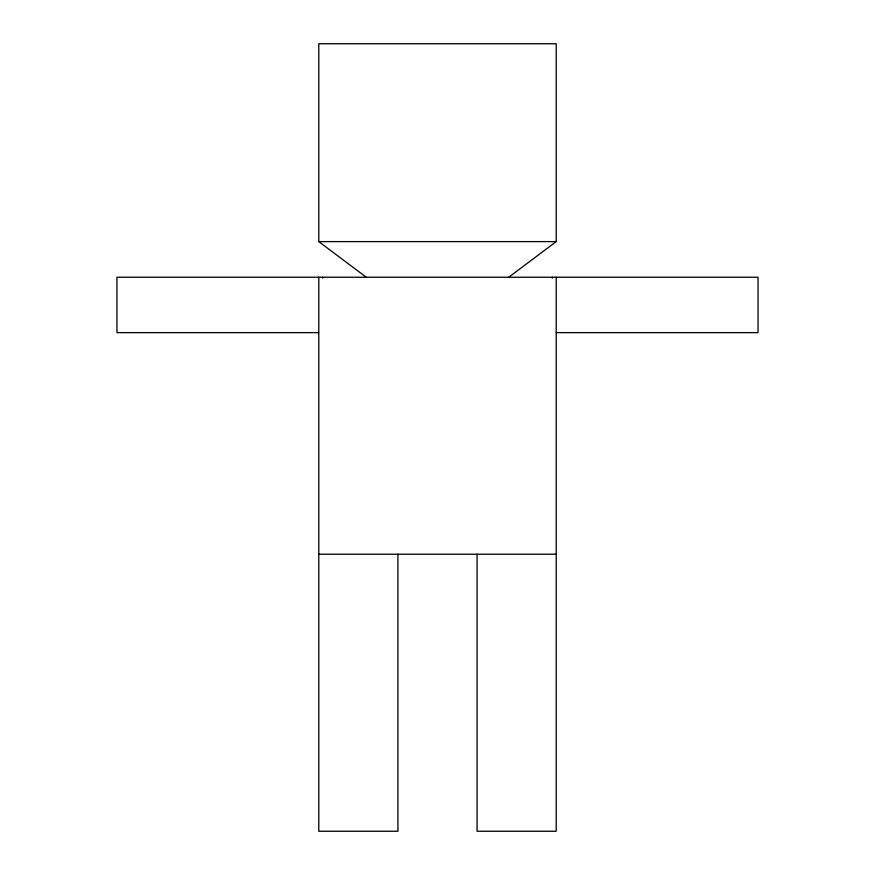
<?xml version="1.0" encoding="UTF-8"?>
<svg xmlns="http://www.w3.org/2000/svg" width="875" height="875" viewBox="0 0 875 875"><rect width="100%" height="100%" fill="white"/><g stroke="black" fill="none" stroke-linecap="round" stroke-linejoin="round"><path stroke-width="1.31" d="M508.736 277.233L556.216 241.609L556.216 43.75L318.784 43.75L318.784 241.609L366.264 277.233M318.784 241.609L556.216 241.609M318.653 332.631L116.955 332.631L116.955 277.233L758.045 277.233L758.045 332.631L556.347 332.631M318.784 554.236L556.216 554.236M556.216 277.233L556.216 831.25L477.072 831.25L477.072 554.236M552.256 277.233L552.256 278.173M397.928 554.236L397.928 831.25L318.784 831.25L318.784 277.233M322.744 277.233L322.744 278.173"/></g></svg>
